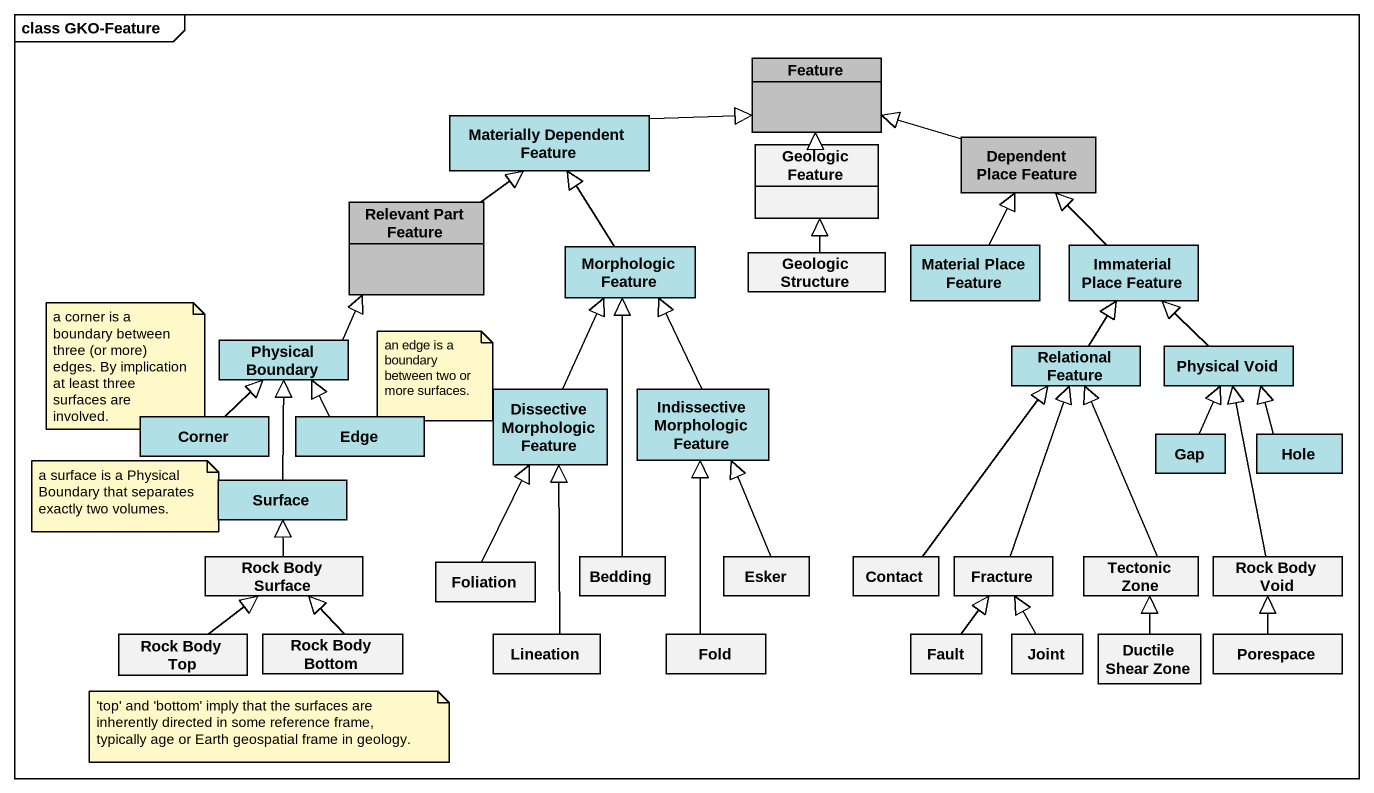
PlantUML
@startuml
mainframe class GKO-Feature
hide circle
hide empty members
class Feature #C0C0C0
class "Materially Dependent Feature" as Materially_Dependent_Feature #B0E0E6
class "Geologic Feature" as Geologic_Feature
class "Dependent Place Feature" as Dependent_Place_Feature #C0C0C0
class "Relevant Part Feature" as Relevant_Part_Feature #C0C0C0
class "Morphologic Feature" as Morphologic_Feature #B0E0E6
class "Geologic Structure" as Geologic_Structure
class "Material Place Feature" as Material_Place_Feature #B0E0E6
class "Immaterial Place Feature" as Immaterial_Place_Feature #B0E0E6
class "Physical Boundary" as Physical_Boundary #B0E0E6
class "Relational Feature" as Relational_Feature #B0E0E6
class "Physical Void" as Physical_Void #B0E0E6
class Corner #B0E0E6
class Edge #B0E0E6
class "Dissective Morphologic Feature" as Dissective_Morphologic #B0E0E6
class "Indissective Morphologic Feature" as Indissective_Morphologic #B0E0E6
class Gap #B0E0E6
class Hole #B0E0E6
class Surface #B0E0E6
class "Rock Body Surface" as Rock_Body_Surface
class Foliation
class Bedding
class Esker
class Contact
class Fracture
class "Tectonic Zone" as Tectonic_Zone
class "Rock Body Void" as Rock_Body_Void
class "Rock Body Top" as Rock_Body_Top
class "Rock Body Bottom" as Rock_Body_Bottom
class Lineation
class Fold
class Fault
class Joint
class "Ductile Shear Zone" as Ductile_Shear_Zone
class Porespace
Materially_Dependent_Feature -right-|> Feature
Geologic_Feature -up-|> Feature
Dependent_Place_Feature -left-|> Feature
Relevant_Part_Feature -up-|> Materially_Dependent_Feature
Morphologic_Feature -up-|> Materially_Dependent_Feature
Geologic_Structure -up-|> Geologic_Feature
Material_Place_Feature -up-|> Dependent_Place_Feature
Immaterial_Place_Feature -up-|> Dependent_Place_Feature
Physical_Boundary -up-|> Relevant_Part_Feature
Relational_Feature -up-|> Immaterial_Place_Feature
Physical_Void -up-|> Immaterial_Place_Feature
Corner -up-|> Physical_Boundary
Edge -up-|> Physical_Boundary
Dissective_Morphologic -up-|> Morphologic_Feature
Indissective_Morphologic -up-|> Morphologic_Feature
Gap -up-|> Physical_Void
Hole -up-|> Physical_Void
Surface -up-|> Physical_Boundary
Rock_Body_Surface -up-|> Surface
Foliation -up-|> Dissective_Morphologic
Bedding -up-|> Morphologic_Feature
Esker -up-|> Indissective_Morphologic
Contact -up-|> Relational_Feature
Fracture -up-|> Relational_Feature
Tectonic_Zone -up-|> Relational_Feature
Rock_Body_Void -up-|> Physical_Void
Rock_Body_Top -up-|> Rock_Body_Surface
Rock_Body_Bottom -up-|> Rock_Body_Surface
Lineation -up-|> Dissective_Morphologic
Fold -up-|> Indissective_Morphologic
Fault -up-|> Fracture
Joint -up-|> Fracture
Ductile_Shear_Zone -up-|> Tectonic_Zone
Porespace -up-|> Rock_Body_Void
note as N1
  a corner is a boundary between three (or more) edges. By implication at least three surfaces are involved.
end note
note as N2
  an edge is a boundary between two or more surfaces.
end note
note as N3
  a surface is a Physical Boundary that separates exactly two volumes.
end note
note as N4
  ~'top' and 'bottom' imply that the surfaces are inherently directed in some reference frame, typically age or Earth geospatial frame in geology.
end note
@enduml
